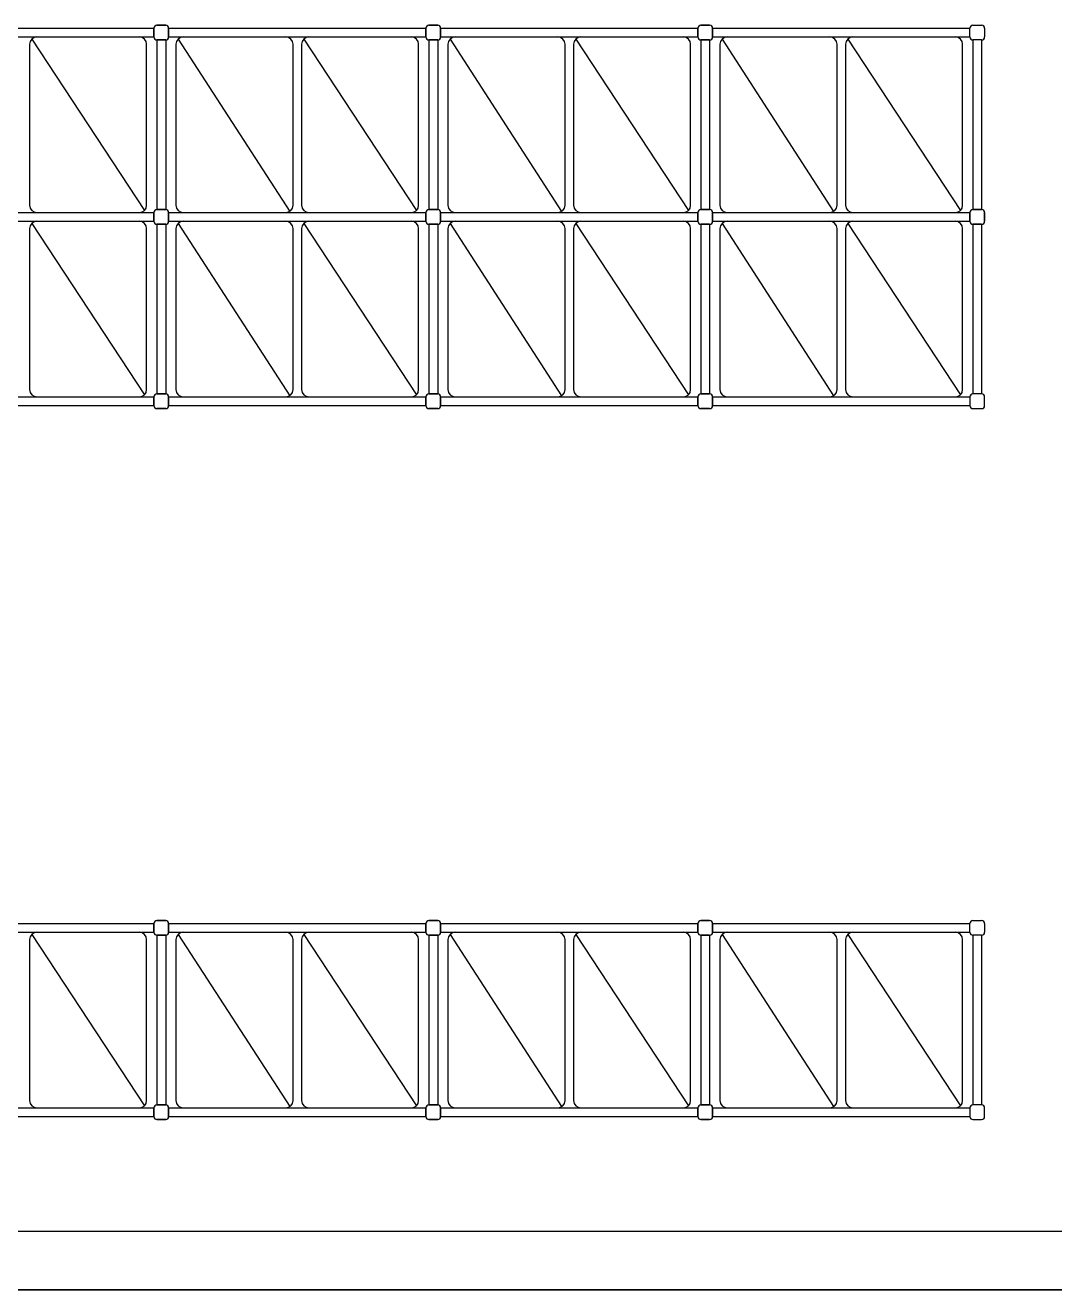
# Model space of a CAD drawing. Header units: millimetres. Extents: x 2385.3 to 2433.2, y 1897.2 to 1967.
# Drawn here: x 2406.17 to 2413.21, y 1897.24 to 1905.88 of the extents above; entities that cross this region are included whole.
import ezdxf

# ---------------------------------------------------------------- set-up
doc = ezdxf.new("R2010")
doc.units = ezdxf.units.MM
doc.linetypes.add('PLANTA1$0$CONTINUA', pattern=[0])

msp = doc.modelspace()

# ---------------------------------------------------------------- linework, layer by layer
at = {"color": 251, "true_color": 0x646464}
for p, q in [((2405.2934, 1905.8632, 0), (2407.0517, 1905.8632, 0)), ((2407.0517, 1905.8032, 0), (2407.0517, 1905.8632, 0)), ((2407.0517, 1905.8632, 0), (2407.0517, 1905.8032, 0)), ((2407.0717, 1905.8832, 0), (2407.1317, 1905.8832, 0)), ((2407.1317, 1905.8832, 0), (2407.0717, 1905.8832, 0)), ((2407.1517, 1905.8632, 0), (2407.1517, 1905.8032, 0)), ((2407.1517, 1905.8032, 0), (2407.1517, 1905.8632, 0)), ((2407.1517, 1905.8632, 0), (2408.91, 1905.8632, 0)), ((2408.91, 1905.8032, 0), (2408.91, 1905.8632, 0)), ((2408.91, 1905.8632, 0), (2408.91, 1905.8032, 0)), ((2408.93, 1905.8832, 0), (2408.99, 1905.8832, 0)), ((2408.99, 1905.8832, 0), (2408.93, 1905.8832, 0)), ((2409.01, 1905.8632, 0), (2409.01, 1905.8032, 0)), ((2409.01, 1905.8032, 0), (2409.01, 1905.8632, 0)), ((2409.01, 1905.8632, 0), (2410.7684, 1905.8632, 0)), ((2410.7684, 1905.8032, 0), (2410.7684, 1905.8632, 0)), ((2410.7684, 1905.8632, 0), (2410.7684, 1905.8032, 0)), ((2410.7884, 1905.8832, 0), (2410.8484, 1905.8832, 0)), ((2410.8484, 1905.8832, 0), (2410.7884, 1905.8832, 0)), ((2410.8684, 1905.8632, 0), (2410.8684, 1905.8032, 0)), ((2410.8684, 1905.8032, 0), (2410.8684, 1905.8632, 0)), ((2410.8684, 1905.8632, 0), (2412.6267, 1905.8632, 0)), ((2412.6267, 1905.8032, 0), (2412.6267, 1905.8632, 0)), ((2412.6467, 1905.8832, 0), (2412.7067, 1905.8832, 0)), ((2412.7267, 1905.8632, 0), (2412.7267, 1905.8032, 0)), ((2405.2934, 1905.8032, 0), (2407.0517, 1905.8032, 0)), ((2406.2017, 1905.7532, 0), (2406.2017, 1904.6532, 0)), ((2406.2164, 1905.7885, 0), (2406.9871, 1904.6178, 0)), ((2406.2517, 1905.8032, 0), (2406.9517, 1905.8032, 0)), ((2407.0017, 1904.6532, 0), (2407.0017, 1905.7532, 0)), ((2407.1317, 1905.7832, 0), (2407.0717, 1905.7832, 0)), ((2407.0717, 1905.7832, 0), (2407.0717, 1904.6232, 0)), ((2407.0717, 1905.7832, 0), (2407.1317, 1905.7832, 0)), ((2407.0717, 1905.7832, 0), (2407.0717, 1904.6232, 0)), ((2407.1317, 1905.7832, 0), (2407.1317, 1904.6232, 0)), ((2407.1317, 1905.7832, 0), (2407.1317, 1904.6232, 0)), ((2407.1517, 1905.8032, 0), (2408.91, 1905.8032, 0)), ((2407.2017, 1905.7532, 0), (2407.2017, 1904.6532, 0)), ((2407.2164, 1905.7885, 0), (2407.9789, 1904.6112, 0)), ((2407.2517, 1905.8032, 0), (2407.9517, 1905.8032, 0)), ((2408.0017, 1904.6532, 0), (2408.0017, 1905.7532, 0)), ((2408.06, 1905.7532, 0), (2408.06, 1904.6532, 0)), ((2408.0747, 1905.7885, 0), (2408.8454, 1904.6178, 0)), ((2408.11, 1905.8032, 0), (2408.81, 1905.8032, 0)), ((2408.86, 1904.6532, 0), (2408.86, 1905.7532, 0)), ((2408.99, 1905.7832, 0), (2408.93, 1905.7832, 0)), ((2408.93, 1905.7832, 0), (2408.93, 1904.6232, 0)), ((2408.93, 1905.7832, 0), (2408.99, 1905.7832, 0)), ((2408.93, 1905.7832, 0), (2408.93, 1904.6232, 0)), ((2408.99, 1905.7832, 0), (2408.99, 1904.6232, 0)), ((2408.99, 1905.7832, 0), (2408.99, 1904.6232, 0)), ((2409.01, 1905.8032, 0), (2410.7684, 1905.8032, 0)), ((2409.06, 1905.7532, 0), (2409.06, 1904.6532, 0)), ((2409.0747, 1905.7885, 0), (2409.8372, 1904.6112, 0)), ((2409.11, 1905.8032, 0), (2409.81, 1905.8032, 0)), ((2409.86, 1904.6532, 0), (2409.86, 1905.7532, 0)), ((2409.9184, 1905.7532, 0), (2409.9184, 1904.6532, 0)), ((2409.933, 1905.7885, 0), (2410.7037, 1904.6178, 0)), ((2409.9684, 1905.8032, 0), (2410.6684, 1905.8032, 0)), ((2410.7184, 1904.6532, 0), (2410.7184, 1905.7532, 0)), ((2410.8484, 1905.7832, 0), (2410.7884, 1905.7832, 0)), ((2410.7884, 1905.7832, 0), (2410.7884, 1904.6232, 0)), ((2410.7884, 1905.7832, 0), (2410.8484, 1905.7832, 0)), ((2410.7884, 1905.7832, 0), (2410.7884, 1904.6232, 0)), ((2410.8484, 1905.7832, 0), (2410.8484, 1904.6232, 0)), ((2410.8484, 1905.7832, 0), (2410.8484, 1904.6232, 0)), ((2410.8684, 1905.8032, 0), (2412.6267, 1905.8032, 0)), ((2410.9184, 1905.7532, 0), (2410.9184, 1904.6532, 0)), ((2410.933, 1905.7885, 0), (2411.6955, 1904.6112, 0)), ((2410.9684, 1905.8032, 0), (2411.6684, 1905.8032, 0)), ((2411.7184, 1904.6532, 0), (2411.7184, 1905.7532, 0)), ((2411.7767, 1905.7532, 0), (2411.7767, 1904.6532, 0)), ((2411.7913, 1905.7885, 0), (2412.562, 1904.6178, 0)), ((2411.8267, 1905.8032, 0), (2412.5267, 1905.8032, 0)), ((2412.5767, 1904.6532, 0), (2412.5767, 1905.7532, 0)), ((2412.7067, 1905.7832, 0), (2412.6467, 1905.7832, 0)), ((2412.6467, 1905.7832, 0), (2412.6467, 1904.6232, 0)), ((2412.7067, 1905.7832, 0), (2412.7067, 1904.6232, 0)), ((2405.2934, 1904.6032, 0), (2407.0517, 1904.6032, 0)), ((2405.2934, 1904.6032, 0), (2407.0517, 1904.6032, 0)), ((2405.2934, 1904.5432, 0), (2407.0517, 1904.5432, 0)), ((2405.2934, 1904.5432, 0), (2407.0517, 1904.5432, 0)), ((2406.2517, 1904.6032, 0), (2406.9517, 1904.6032, 0)), ((2406.2517, 1904.5432, 0), (2406.9517, 1904.5432, 0)), ((2407.0517, 1904.5432, 0), (2407.0517, 1904.6032, 0)), ((2407.0517, 1904.6032, 0), (2407.0517, 1904.5432, 0)), ((2407.0517, 1904.6032, 0), (2407.0517, 1904.5432, 0)), ((2407.0517, 1904.5432, 0), (2407.0517, 1904.6032, 0)), ((2407.0717, 1904.6232, 0), (2407.1317, 1904.6232, 0)), ((2407.1317, 1904.6232, 0), (2407.0717, 1904.6232, 0)), ((2407.1317, 1904.6232, 0), (2407.0717, 1904.6232, 0)), ((2407.0717, 1904.6232, 0), (2407.1317, 1904.6232, 0)), ((2407.1517, 1904.6032, 0), (2407.1517, 1904.5432, 0)), ((2407.1517, 1904.5432, 0), (2407.1517, 1904.6032, 0)), ((2407.1517, 1904.6032, 0), (2408.91, 1904.6032, 0)), ((2407.1517, 1904.5432, 0), (2407.1517, 1904.6032, 0)), ((2407.1517, 1904.6032, 0), (2407.1517, 1904.5432, 0)), ((2407.1517, 1904.6032, 0), (2408.91, 1904.6032, 0)), ((2407.1517, 1904.5432, 0), (2408.91, 1904.5432, 0)), ((2407.1517, 1904.5432, 0), (2408.91, 1904.5432, 0)), ((2407.2517, 1904.6032, 0), (2407.9517, 1904.6032, 0)), ((2407.2517, 1904.5432, 0), (2407.9517, 1904.5432, 0)), ((2408.11, 1904.6032, 0), (2408.81, 1904.6032, 0)), ((2408.11, 1904.5432, 0), (2408.81, 1904.5432, 0)), ((2408.91, 1904.5432, 0), (2408.91, 1904.6032, 0)), ((2408.91, 1904.6032, 0), (2408.91, 1904.5432, 0)), ((2408.91, 1904.6032, 0), (2408.91, 1904.5432, 0)), ((2408.91, 1904.5432, 0), (2408.91, 1904.6032, 0)), ((2408.93, 1904.6232, 0), (2408.99, 1904.6232, 0)), ((2408.99, 1904.6232, 0), (2408.93, 1904.6232, 0)), ((2408.99, 1904.6232, 0), (2408.93, 1904.6232, 0)), ((2408.93, 1904.6232, 0), (2408.99, 1904.6232, 0)), ((2409.01, 1904.6032, 0), (2409.01, 1904.5432, 0)), ((2409.01, 1904.5432, 0), (2409.01, 1904.6032, 0)), ((2409.01, 1904.6032, 0), (2410.7684, 1904.6032, 0)), ((2409.01, 1904.5432, 0), (2409.01, 1904.6032, 0)), ((2409.01, 1904.6032, 0), (2409.01, 1904.5432, 0)), ((2409.01, 1904.6032, 0), (2410.7684, 1904.6032, 0)), ((2409.01, 1904.5432, 0), (2410.7684, 1904.5432, 0)), ((2409.01, 1904.5432, 0), (2410.7684, 1904.5432, 0)), ((2409.11, 1904.6032, 0), (2409.81, 1904.6032, 0)), ((2409.11, 1904.5432, 0), (2409.81, 1904.5432, 0)), ((2409.9684, 1904.6032, 0), (2410.6684, 1904.6032, 0)), ((2409.9684, 1904.5432, 0), (2410.6684, 1904.5432, 0)), ((2410.7684, 1904.5432, 0), (2410.7684, 1904.6032, 0)), ((2410.7684, 1904.6032, 0), (2410.7684, 1904.5432, 0)), ((2410.7684, 1904.6032, 0), (2410.7684, 1904.5432, 0)), ((2410.7684, 1904.5432, 0), (2410.7684, 1904.6032, 0)), ((2410.7884, 1904.6232, 0), (2410.8484, 1904.6232, 0)), ((2410.8484, 1904.6232, 0), (2410.7884, 1904.6232, 0)), ((2410.8484, 1904.6232, 0), (2410.7884, 1904.6232, 0)), ((2410.7884, 1904.6232, 0), (2410.8484, 1904.6232, 0)), ((2410.8684, 1904.6032, 0), (2410.8684, 1904.5432, 0)), ((2410.8684, 1904.5432, 0), (2410.8684, 1904.6032, 0)), ((2410.8684, 1904.6032, 0), (2412.6267, 1904.6032, 0)), ((2410.8684, 1904.5432, 0), (2410.8684, 1904.6032, 0)), ((2410.8684, 1904.6032, 0), (2410.8684, 1904.5432, 0)), ((2410.8684, 1904.6032, 0), (2412.6267, 1904.6032, 0)), ((2410.8684, 1904.5432, 0), (2412.6267, 1904.5432, 0)), ((2410.8684, 1904.5432, 0), (2412.6267, 1904.5432, 0)), ((2410.9684, 1904.6032, 0), (2411.6684, 1904.6032, 0)), ((2410.9684, 1904.5432, 0), (2411.6684, 1904.5432, 0)), ((2411.8267, 1904.6032, 0), (2412.5267, 1904.6032, 0)), ((2411.8267, 1904.5432, 0), (2412.5267, 1904.5432, 0)), ((2412.6267, 1904.5432, 0), (2412.6267, 1904.6032, 0)), ((2412.6267, 1904.6032, 0), (2412.6267, 1904.5432, 0)), ((2412.6467, 1904.6232, 0), (2412.7067, 1904.6232, 0)), ((2412.7067, 1904.6232, 0), (2412.6467, 1904.6232, 0)), ((2412.7267, 1904.6032, 0), (2412.7267, 1904.5432, 0)), ((2412.7267, 1904.5432, 0), (2412.7267, 1904.6032, 0)), ((2406.2017, 1904.4932, 0), (2406.2017, 1903.3932, 0)), ((2406.2164, 1904.5285, 0), (2406.9871, 1903.3578, 0)), ((2407.0017, 1903.3932, 0), (2407.0017, 1904.4932, 0)), ((2407.1317, 1904.5232, 0), (2407.0717, 1904.5232, 0)), ((2407.0717, 1904.5232, 0), (2407.0717, 1903.3632, 0)), ((2407.0717, 1904.5232, 0), (2407.1317, 1904.5232, 0)), ((2407.0717, 1904.5232, 0), (2407.0717, 1903.3632, 0)), ((2407.0717, 1904.5232, 0), (2407.1317, 1904.5232, 0)), ((2407.1317, 1904.5232, 0), (2407.0717, 1904.5232, 0)), ((2407.1317, 1904.5232, 0), (2407.1317, 1903.3632, 0)), ((2407.1317, 1904.5232, 0), (2407.1317, 1903.3632, 0)), ((2407.2017, 1904.4932, 0), (2407.2017, 1903.3932, 0)), ((2407.2164, 1904.5285, 0), (2407.9789, 1903.3512, 0)), ((2408.0017, 1903.3932, 0), (2408.0017, 1904.4932, 0)), ((2408.06, 1904.4932, 0), (2408.06, 1903.3932, 0)), ((2408.0747, 1904.5285, 0), (2408.8454, 1903.3578, 0)), ((2408.86, 1903.3932, 0), (2408.86, 1904.4932, 0)), ((2408.99, 1904.5232, 0), (2408.93, 1904.5232, 0)), ((2408.93, 1904.5232, 0), (2408.93, 1903.3632, 0)), ((2408.93, 1904.5232, 0), (2408.99, 1904.5232, 0)), ((2408.93, 1904.5232, 0), (2408.93, 1903.3632, 0)), ((2408.93, 1904.5232, 0), (2408.99, 1904.5232, 0)), ((2408.99, 1904.5232, 0), (2408.93, 1904.5232, 0)), ((2408.99, 1904.5232, 0), (2408.99, 1903.3632, 0)), ((2408.99, 1904.5232, 0), (2408.99, 1903.3632, 0)), ((2409.06, 1904.4932, 0), (2409.06, 1903.3932, 0)), ((2409.0747, 1904.5285, 0), (2409.8372, 1903.3512, 0)), ((2409.86, 1903.3932, 0), (2409.86, 1904.4932, 0)), ((2409.9184, 1904.4932, 0), (2409.9184, 1903.3932, 0)), ((2409.933, 1904.5285, 0), (2410.7037, 1903.3578, 0)), ((2410.7184, 1903.3932, 0), (2410.7184, 1904.4932, 0)), ((2410.8484, 1904.5232, 0), (2410.7884, 1904.5232, 0)), ((2410.7884, 1904.5232, 0), (2410.7884, 1903.3632, 0)), ((2410.7884, 1904.5232, 0), (2410.8484, 1904.5232, 0)), ((2410.7884, 1904.5232, 0), (2410.7884, 1903.3632, 0)), ((2410.7884, 1904.5232, 0), (2410.8484, 1904.5232, 0)), ((2410.8484, 1904.5232, 0), (2410.7884, 1904.5232, 0)), ((2410.8484, 1904.5232, 0), (2410.8484, 1903.3632, 0)), ((2410.8484, 1904.5232, 0), (2410.8484, 1903.3632, 0)), ((2410.9184, 1904.4932, 0), (2410.9184, 1903.3932, 0)), ((2410.933, 1904.5285, 0), (2411.6955, 1903.3512, 0)), ((2411.7184, 1903.3932, 0), (2411.7184, 1904.4932, 0)), ((2411.7767, 1904.4932, 0), (2411.7767, 1903.3932, 0)), ((2411.7913, 1904.5285, 0), (2412.562, 1903.3578, 0)), ((2412.5767, 1903.3932, 0), (2412.5767, 1904.4932, 0)), ((2412.7067, 1904.5232, 0), (2412.6467, 1904.5232, 0)), ((2412.6467, 1904.5232, 0), (2412.6467, 1903.3632, 0)), ((2412.6467, 1904.5232, 0), (2412.7067, 1904.5232, 0)), ((2412.7067, 1904.5232, 0), (2412.7067, 1903.3632, 0)), ((2405.2934, 1903.3432, 0), (2407.0517, 1903.3432, 0)), ((2406.2517, 1903.3432, 0), (2406.9517, 1903.3432, 0)), ((2407.0517, 1903.3432, 0), (2407.0517, 1903.2832, 0)), ((2407.0517, 1903.2832, 0), (2407.0517, 1903.3432, 0)), ((2407.1317, 1903.3632, 0), (2407.0717, 1903.3632, 0)), ((2407.0717, 1903.3632, 0), (2407.1317, 1903.3632, 0)), ((2407.1517, 1903.2832, 0), (2407.1517, 1903.3432, 0)), ((2407.1517, 1903.3432, 0), (2407.1517, 1903.2832, 0)), ((2407.1517, 1903.3432, 0), (2408.91, 1903.3432, 0)), ((2407.2517, 1903.3432, 0), (2407.9517, 1903.3432, 0)), ((2408.11, 1903.3432, 0), (2408.81, 1903.3432, 0)), ((2408.91, 1903.3432, 0), (2408.91, 1903.2832, 0)), ((2408.91, 1903.2832, 0), (2408.91, 1903.3432, 0)), ((2408.99, 1903.3632, 0), (2408.93, 1903.3632, 0)), ((2408.93, 1903.3632, 0), (2408.99, 1903.3632, 0)), ((2409.01, 1903.2832, 0), (2409.01, 1903.3432, 0)), ((2409.01, 1903.3432, 0), (2409.01, 1903.2832, 0)), ((2409.01, 1903.3432, 0), (2410.7684, 1903.3432, 0)), ((2409.11, 1903.3432, 0), (2409.81, 1903.3432, 0)), ((2409.9684, 1903.3432, 0), (2410.6684, 1903.3432, 0)), ((2410.7684, 1903.3432, 0), (2410.7684, 1903.2832, 0)), ((2410.7684, 1903.2832, 0), (2410.7684, 1903.3432, 0)), ((2410.8484, 1903.3632, 0), (2410.7884, 1903.3632, 0)), ((2410.7884, 1903.3632, 0), (2410.8484, 1903.3632, 0)), ((2410.8684, 1903.2832, 0), (2410.8684, 1903.3432, 0)), ((2410.8684, 1903.3432, 0), (2410.8684, 1903.2832, 0)), ((2410.8684, 1903.3432, 0), (2412.6267, 1903.3432, 0)), ((2410.9684, 1903.3432, 0), (2411.6684, 1903.3432, 0)), ((2411.8267, 1903.3432, 0), (2412.5267, 1903.3432, 0)), ((2412.6267, 1903.3432, 0), (2412.6267, 1903.2832, 0)), ((2412.7067, 1903.3632, 0), (2412.6467, 1903.3632, 0)), ((2412.7267, 1903.2832, 0), (2412.7267, 1903.3432, 0)), ((2405.2934, 1903.2832, 0), (2407.0517, 1903.2832, 0)), ((2407.0717, 1903.2632, 0), (2407.1317, 1903.2632, 0)), ((2407.1317, 1903.2632, 0), (2407.0717, 1903.2632, 0)), ((2407.1517, 1903.2832, 0), (2408.91, 1903.2832, 0)), ((2408.93, 1903.2632, 0), (2408.99, 1903.2632, 0)), ((2408.99, 1903.2632, 0), (2408.93, 1903.2632, 0)), ((2409.01, 1903.2832, 0), (2410.7684, 1903.2832, 0)), ((2410.7884, 1903.2632, 0), (2410.8484, 1903.2632, 0)), ((2410.8484, 1903.2632, 0), (2410.7884, 1903.2632, 0)), ((2410.8684, 1903.2832, 0), (2412.6267, 1903.2832, 0)), ((2412.6467, 1903.2632, 0), (2412.7067, 1903.2632, 0)), ((2405.2934, 1899.7432, 0), (2407.0517, 1899.7432, 0)), ((2407.0517, 1899.6832, 0), (2407.0517, 1899.7432, 0)), ((2407.0517, 1899.7432, 0), (2407.0517, 1899.6832, 0)), ((2407.0717, 1899.7632, 0), (2407.1317, 1899.7632, 0)), ((2407.1317, 1899.7632, 0), (2407.0717, 1899.7632, 0)), ((2407.1517, 1899.7432, 0), (2407.1517, 1899.6832, 0)), ((2407.1517, 1899.6832, 0), (2407.1517, 1899.7432, 0)), ((2407.1517, 1899.7432, 0), (2408.91, 1899.7432, 0)), ((2408.91, 1899.6832, 0), (2408.91, 1899.7432, 0)), ((2408.91, 1899.7432, 0), (2408.91, 1899.6832, 0)), ((2408.93, 1899.7632, 0), (2408.99, 1899.7632, 0)), ((2408.99, 1899.7632, 0), (2408.93, 1899.7632, 0)), ((2409.01, 1899.7432, 0), (2409.01, 1899.6832, 0)), ((2409.01, 1899.6832, 0), (2409.01, 1899.7432, 0)), ((2409.01, 1899.7432, 0), (2410.7684, 1899.7432, 0)), ((2410.7684, 1899.6832, 0), (2410.7684, 1899.7432, 0)), ((2410.7684, 1899.7432, 0), (2410.7684, 1899.6832, 0)), ((2410.7884, 1899.7632, 0), (2410.8484, 1899.7632, 0)), ((2410.8484, 1899.7632, 0), (2410.7884, 1899.7632, 0)), ((2410.8684, 1899.7432, 0), (2410.8684, 1899.6832, 0)), ((2410.8684, 1899.6832, 0), (2410.8684, 1899.7432, 0)), ((2410.8684, 1899.7432, 0), (2412.6267, 1899.7432, 0)), ((2412.6267, 1899.6832, 0), (2412.6267, 1899.7432, 0)), ((2412.6467, 1899.7632, 0), (2412.7067, 1899.7632, 0)), ((2412.7267, 1899.7432, 0), (2412.7267, 1899.6832, 0)), ((2405.2934, 1899.6832, 0), (2407.0517, 1899.6832, 0)), ((2406.2017, 1899.6332, 0), (2406.2017, 1898.5332, 0)), ((2406.2164, 1899.6685, 0), (2406.9871, 1898.4978, 0)), ((2406.2517, 1899.6832, 0), (2406.9517, 1899.6832, 0)), ((2407.0017, 1898.5332, 0), (2407.0017, 1899.6332, 0)), ((2407.1317, 1899.6632, 0), (2407.0717, 1899.6632, 0)), ((2407.0717, 1899.6632, 0), (2407.0717, 1898.5032, 0)), ((2407.0717, 1899.6632, 0), (2407.1317, 1899.6632, 0)), ((2407.0717, 1899.6632, 0), (2407.0717, 1898.5032, 0)), ((2407.1317, 1899.6632, 0), (2407.1317, 1898.5032, 0)), ((2407.1317, 1899.6632, 0), (2407.1317, 1898.5032, 0)), ((2407.1517, 1899.6832, 0), (2408.91, 1899.6832, 0)), ((2407.2017, 1899.6332, 0), (2407.2017, 1898.5332, 0)), ((2407.2164, 1899.6685, 0), (2407.9789, 1898.4912, 0)), ((2407.2517, 1899.6832, 0), (2407.9517, 1899.6832, 0)), ((2408.0017, 1898.5332, 0), (2408.0017, 1899.6332, 0)), ((2408.06, 1899.6332, 0), (2408.06, 1898.5332, 0)), ((2408.0747, 1899.6685, 0), (2408.8454, 1898.4978, 0)), ((2408.11, 1899.6832, 0), (2408.81, 1899.6832, 0)), ((2408.86, 1898.5332, 0), (2408.86, 1899.6332, 0)), ((2408.99, 1899.6632, 0), (2408.93, 1899.6632, 0)), ((2408.93, 1899.6632, 0), (2408.93, 1898.5032, 0)), ((2408.93, 1899.6632, 0), (2408.99, 1899.6632, 0)), ((2408.93, 1899.6632, 0), (2408.93, 1898.5032, 0)), ((2408.99, 1899.6632, 0), (2408.99, 1898.5032, 0)), ((2408.99, 1899.6632, 0), (2408.99, 1898.5032, 0)), ((2409.01, 1899.6832, 0), (2410.7684, 1899.6832, 0)), ((2409.06, 1899.6332, 0), (2409.06, 1898.5332, 0)), ((2409.0747, 1899.6685, 0), (2409.8372, 1898.4912, 0)), ((2409.11, 1899.6832, 0), (2409.81, 1899.6832, 0)), ((2409.86, 1898.5332, 0), (2409.86, 1899.6332, 0)), ((2409.9184, 1899.6332, 0), (2409.9184, 1898.5332, 0)), ((2409.933, 1899.6685, 0), (2410.7037, 1898.4978, 0)), ((2409.9684, 1899.6832, 0), (2410.6684, 1899.6832, 0)), ((2410.7184, 1898.5332, 0), (2410.7184, 1899.6332, 0)), ((2410.8484, 1899.6632, 0), (2410.7884, 1899.6632, 0)), ((2410.7884, 1899.6632, 0), (2410.7884, 1898.5032, 0)), ((2410.7884, 1899.6632, 0), (2410.8484, 1899.6632, 0)), ((2410.7884, 1899.6632, 0), (2410.7884, 1898.5032, 0)), ((2410.8484, 1899.6632, 0), (2410.8484, 1898.5032, 0)), ((2410.8484, 1899.6632, 0), (2410.8484, 1898.5032, 0)), ((2410.8684, 1899.6832, 0), (2412.6267, 1899.6832, 0)), ((2410.9184, 1899.6332, 0), (2410.9184, 1898.5332, 0)), ((2410.933, 1899.6685, 0), (2411.6955, 1898.4912, 0)), ((2410.9684, 1899.6832, 0), (2411.6684, 1899.6832, 0)), ((2411.7184, 1898.5332, 0), (2411.7184, 1899.6332, 0)), ((2411.7767, 1899.6332, 0), (2411.7767, 1898.5332, 0)), ((2411.7913, 1899.6685, 0), (2412.562, 1898.4978, 0)), ((2411.8267, 1899.6832, 0), (2412.5267, 1899.6832, 0)), ((2412.5767, 1898.5332, 0), (2412.5767, 1899.6332, 0)), ((2412.7067, 1899.6632, 0), (2412.6467, 1899.6632, 0)), ((2412.6467, 1899.6632, 0), (2412.6467, 1898.5032, 0)), ((2412.7067, 1899.6632, 0), (2412.7067, 1898.5032, 0)), ((2407.1317, 1898.5032, 0), (2407.0717, 1898.5032, 0)), ((2407.0717, 1898.5032, 0), (2407.1317, 1898.5032, 0)), ((2408.99, 1898.5032, 0), (2408.93, 1898.5032, 0)), ((2408.93, 1898.5032, 0), (2408.99, 1898.5032, 0)), ((2410.8484, 1898.5032, 0), (2410.7884, 1898.5032, 0)), ((2410.7884, 1898.5032, 0), (2410.8484, 1898.5032, 0)), ((2412.7067, 1898.5032, 0), (2412.6467, 1898.5032, 0)), ((2405.2934, 1898.4832, 0), (2407.0517, 1898.4832, 0)), ((2405.2934, 1898.4232, 0), (2407.0517, 1898.4232, 0)), ((2406.2517, 1898.4832, 0), (2406.9517, 1898.4832, 0)), ((2407.0517, 1898.4832, 0), (2407.0517, 1898.4232, 0)), ((2407.0517, 1898.4232, 0), (2407.0517, 1898.4832, 0)), ((2407.1517, 1898.4232, 0), (2407.1517, 1898.4832, 0)), ((2407.1517, 1898.4832, 0), (2407.1517, 1898.4232, 0)), ((2407.1517, 1898.4832, 0), (2408.91, 1898.4832, 0)), ((2407.1517, 1898.4232, 0), (2408.91, 1898.4232, 0)), ((2407.2517, 1898.4832, 0), (2407.9517, 1898.4832, 0)), ((2408.11, 1898.4832, 0), (2408.81, 1898.4832, 0)), ((2408.91, 1898.4832, 0), (2408.91, 1898.4232, 0)), ((2408.91, 1898.4232, 0), (2408.91, 1898.4832, 0)), ((2409.01, 1898.4232, 0), (2409.01, 1898.4832, 0)), ((2409.01, 1898.4832, 0), (2409.01, 1898.4232, 0)), ((2409.01, 1898.4832, 0), (2410.7684, 1898.4832, 0)), ((2409.01, 1898.4232, 0), (2410.7684, 1898.4232, 0)), ((2409.11, 1898.4832, 0), (2409.81, 1898.4832, 0)), ((2409.9684, 1898.4832, 0), (2410.6684, 1898.4832, 0)), ((2410.7684, 1898.4832, 0), (2410.7684, 1898.4232, 0)), ((2410.7684, 1898.4232, 0), (2410.7684, 1898.4832, 0)), ((2410.8684, 1898.4232, 0), (2410.8684, 1898.4832, 0)), ((2410.8684, 1898.4832, 0), (2410.8684, 1898.4232, 0)), ((2410.8684, 1898.4832, 0), (2412.6267, 1898.4832, 0)), ((2410.8684, 1898.4232, 0), (2412.6267, 1898.4232, 0)), ((2410.9684, 1898.4832, 0), (2411.6684, 1898.4832, 0)), ((2411.8267, 1898.4832, 0), (2412.5267, 1898.4832, 0)), ((2412.6267, 1898.4832, 0), (2412.6267, 1898.4232, 0)), ((2412.7267, 1898.4232, 0), (2412.7267, 1898.4832, 0)), ((2407.0717, 1898.4032, 0), (2407.1317, 1898.4032, 0)), ((2407.1317, 1898.4032, 0), (2407.0717, 1898.4032, 0)), ((2408.93, 1898.4032, 0), (2408.99, 1898.4032, 0)), ((2408.99, 1898.4032, 0), (2408.93, 1898.4032, 0)), ((2410.7884, 1898.4032, 0), (2410.8484, 1898.4032, 0)), ((2410.8484, 1898.4032, 0), (2410.7884, 1898.4032, 0)), ((2412.6467, 1898.4032, 0), (2412.7067, 1898.4032, 0))]:
    msp.add_line(p, q, dxfattribs=at)
at = {"linetype": 'PLANTA1$0$CONTINUA'}
for p, q in [((2405.9151, 1897.6399, 0), (2409.5051, 1897.6399, 0)), ((2409.5051, 1897.6399, 0), (2414.0501, 1897.6399, 0))]:
    msp.add_line(p, q, dxfattribs=at)
for p, q in [((2385.9606, 1897.2399), (2433.2487, 1897.24)), ((2414.0501, 1897.2399, 0), (2404.9856, 1897.2399, 0))]:
    msp.add_line(p, q)
at = {"color": 251, "true_color": 0x646464}
for centre, radius, start, end in [((2407.0717, 1905.8632, 0), 0.02, 90, 180), ((2407.0717, 1905.8632, 0), 0.02, 90, 180), ((2407.1317, 1905.8632, 0), 0.02, 360, 90), ((2407.1317, 1905.8632, 0), 0.02, 0, 90), ((2408.93, 1905.8632, 0), 0.02, 90, 180), ((2408.93, 1905.8632, 0), 0.02, 90, 180), ((2408.99, 1905.8632, 0), 0.02, 360, 90), ((2408.99, 1905.8632, 0), 0.02, 0, 90), ((2410.7884, 1905.8632, 0), 0.02, 90, 180), ((2410.7884, 1905.8632, 0), 0.02, 90, 180), ((2410.8484, 1905.8632, 0), 0.02, 360, 90), ((2410.8484, 1905.8632, 0), 0.02, 0, 90), ((2412.6467, 1905.8632, 0), 0.02, 90, 180), ((2412.7067, 1905.8632, 0), 0.02, 360, 90), ((2406.2517, 1905.7532, 0), 0.05, 90, 180), ((2406.9517, 1905.7532, 0), 0.05, 0, 90), ((2407.0717, 1905.8032, 0), 0.02, 180, 270), ((2407.0717, 1905.8032, 0), 0.02, 180, 270), ((2407.1317, 1905.8032, 0), 0.02, 270, 360), ((2407.1317, 1905.8032, 0), 0.02, 270, 0), ((2407.2517, 1905.7532, 0), 0.05, 90, 180), ((2407.9517, 1905.7532, 0), 0.05, 0, 90), ((2408.11, 1905.7532, 0), 0.05, 90, 180), ((2408.81, 1905.7532, 0), 0.05, 0, 90), ((2408.93, 1905.8032, 0), 0.02, 180, 270), ((2408.93, 1905.8032, 0), 0.02, 180, 270), ((2408.99, 1905.8032, 0), 0.02, 270, 360), ((2408.99, 1905.8032, 0), 0.02, 270, 0), ((2409.11, 1905.7532, 0), 0.05, 90, 180), ((2409.81, 1905.7532, 0), 0.05, 0, 90), ((2409.9684, 1905.7532, 0), 0.05, 90, 180), ((2410.6684, 1905.7532, 0), 0.05, 0, 90), ((2410.7884, 1905.8032, 0), 0.02, 180, 270), ((2410.7884, 1905.8032, 0), 0.02, 180, 270), ((2410.8484, 1905.8032, 0), 0.02, 270, 360), ((2410.8484, 1905.8032, 0), 0.02, 270, 0), ((2410.9684, 1905.7532, 0), 0.05, 90, 180), ((2411.6684, 1905.7532, 0), 0.05, 0, 90), ((2411.8267, 1905.7532, 0), 0.05, 90, 180), ((2412.5267, 1905.7532, 0), 0.05, 0, 90), ((2412.6467, 1905.8032, 0), 0.02, 180, 270), ((2412.7067, 1905.8032, 0), 0.02, 270, 360), ((2406.2517, 1904.6532, 0), 0.05, 180, 270), ((2406.9517, 1904.6532, 0), 0.05, 270, 0), ((2407.2517, 1904.6532, 0), 0.05, 180, 270), ((2407.9517, 1904.6532, 0), 0.05, 270, 0), ((2408.11, 1904.6532, 0), 0.05, 180, 270), ((2408.81, 1904.6532, 0), 0.05, 270, 0), ((2409.11, 1904.6532, 0), 0.05, 180, 270), ((2409.81, 1904.6532, 0), 0.05, 270, 0), ((2409.9684, 1904.6532, 0), 0.05, 180, 270), ((2410.6684, 1904.6532, 0), 0.05, 270, 0), ((2410.9684, 1904.6532, 0), 0.05, 180, 270), ((2411.6684, 1904.6532, 0), 0.05, 270, 0), ((2411.8267, 1904.6532, 0), 0.05, 180, 270), ((2412.5267, 1904.6532, 0), 0.05, 270, 0), ((2406.2517, 1904.4932, 0), 0.05, 90, 180), ((2406.9517, 1904.4932, 0), 0.05, 0, 90), ((2407.0717, 1904.6032, 0), 0.02, 90, 180), ((2407.0717, 1904.6032, 0), 0.02, 90, 180), ((2407.0717, 1904.6032, 0), 0.02, 90, 180), ((2407.0717, 1904.6032, 0), 0.02, 90, 180), ((2407.0717, 1904.5432, 0), 0.02, 180, 270), ((2407.0717, 1904.5432, 0), 0.02, 180, 270), ((2407.0717, 1904.5432, 0), 0.02, 180, 270), ((2407.0717, 1904.5432, 0), 0.02, 180, 270), ((2407.1317, 1904.6032, 0), 0.02, 360, 90), ((2407.1317, 1904.6032, 0), 0.02, 0, 90), ((2407.1317, 1904.6032, 0), 0.02, 0, 90), ((2407.1317, 1904.6032, 0), 0.02, 0, 90), ((2407.1317, 1904.5432, 0), 0.02, 270, 360), ((2407.1317, 1904.5432, 0), 0.02, 270, 0), ((2407.1317, 1904.5432, 0), 0.02, 270, 0), ((2407.1317, 1904.5432, 0), 0.02, 270, 0), ((2407.2517, 1904.4932, 0), 0.05, 90, 180), ((2407.9517, 1904.4932, 0), 0.05, 0, 90), ((2408.11, 1904.4932, 0), 0.05, 90, 180), ((2408.81, 1904.4932, 0), 0.05, 0, 90), ((2408.93, 1904.6032, 0), 0.02, 90, 180), ((2408.93, 1904.6032, 0), 0.02, 90, 180), ((2408.93, 1904.6032, 0), 0.02, 90, 180), ((2408.93, 1904.6032, 0), 0.02, 90, 180), ((2408.93, 1904.5432, 0), 0.02, 180, 270), ((2408.93, 1904.5432, 0), 0.02, 180, 270), ((2408.93, 1904.5432, 0), 0.02, 180, 270), ((2408.93, 1904.5432, 0), 0.02, 180, 270), ((2408.99, 1904.6032, 0), 0.02, 360, 90), ((2408.99, 1904.6032, 0), 0.02, 0, 90), ((2408.99, 1904.6032, 0), 0.02, 0, 90), ((2408.99, 1904.6032, 0), 0.02, 0, 90), ((2408.99, 1904.5432, 0), 0.02, 270, 360), ((2408.99, 1904.5432, 0), 0.02, 270, 0), ((2408.99, 1904.5432, 0), 0.02, 270, 0), ((2408.99, 1904.5432, 0), 0.02, 270, 0), ((2409.11, 1904.4932, 0), 0.05, 90, 180), ((2409.81, 1904.4932, 0), 0.05, 0, 90), ((2409.9684, 1904.4932, 0), 0.05, 90, 180), ((2410.6684, 1904.4932, 0), 0.05, 0, 90), ((2410.7884, 1904.6032, 0), 0.02, 90, 180), ((2410.7884, 1904.6032, 0), 0.02, 90, 180), ((2410.7884, 1904.6032, 0), 0.02, 90, 180), ((2410.7884, 1904.6032, 0), 0.02, 90, 180), ((2410.7884, 1904.5432, 0), 0.02, 180, 270), ((2410.7884, 1904.5432, 0), 0.02, 180, 270), ((2410.7884, 1904.5432, 0), 0.02, 180, 270), ((2410.7884, 1904.5432, 0), 0.02, 180, 270), ((2410.8484, 1904.6032, 0), 0.02, 360, 90), ((2410.8484, 1904.6032, 0), 0.02, 0, 90), ((2410.8484, 1904.6032, 0), 0.02, 0, 90), ((2410.8484, 1904.6032, 0), 0.02, 0, 90), ((2410.8484, 1904.5432, 0), 0.02, 270, 360), ((2410.8484, 1904.5432, 0), 0.02, 270, 0), ((2410.8484, 1904.5432, 0), 0.02, 270, 0), ((2410.8484, 1904.5432, 0), 0.02, 270, 0), ((2410.9684, 1904.4932, 0), 0.05, 90, 180), ((2411.6684, 1904.4932, 0), 0.05, 0, 90), ((2411.8267, 1904.4932, 0), 0.05, 90, 180), ((2412.5267, 1904.4932, 0), 0.05, 0, 90), ((2412.6467, 1904.6032, 0), 0.02, 90, 180), ((2412.6467, 1904.6032, 0), 0.02, 90, 180), ((2412.6467, 1904.5432, 0), 0.02, 180, 270), ((2412.6467, 1904.5432, 0), 0.02, 180, 270), ((2412.7067, 1904.6032, 0), 0.02, 360, 90), ((2412.7067, 1904.6032, 0), 0.02, 0, 90), ((2412.7067, 1904.5432, 0), 0.02, 270, 360), ((2412.7067, 1904.5432, 0), 0.02, 270, 0), ((2406.2517, 1903.3932, 0), 0.05, 180, 270), ((2406.9517, 1903.3932, 0), 0.05, 270, 0), ((2407.0717, 1903.3432, 0), 0.02, 90, 180), ((2407.0717, 1903.3432, 0), 0.02, 90, 180), ((2407.1317, 1903.3432, 0), 0.02, 0, 90), ((2407.1317, 1903.3432, 0), 0.02, 0, 90), ((2407.2517, 1903.3932, 0), 0.05, 180, 270), ((2407.9517, 1903.3932, 0), 0.05, 270, 0), ((2408.11, 1903.3932, 0), 0.05, 180, 270), ((2408.81, 1903.3932, 0), 0.05, 270, 0), ((2408.93, 1903.3432, 0), 0.02, 90, 180), ((2408.93, 1903.3432, 0), 0.02, 90, 180), ((2408.99, 1903.3432, 0), 0.02, 0, 90), ((2408.99, 1903.3432, 0), 0.02, 0, 90), ((2409.11, 1903.3932, 0), 0.05, 180, 270), ((2409.81, 1903.3932, 0), 0.05, 270, 0), ((2409.9684, 1903.3932, 0), 0.05, 180, 270), ((2410.6684, 1903.3932, 0), 0.05, 270, 0), ((2410.7884, 1903.3432, 0), 0.02, 90, 180), ((2410.7884, 1903.3432, 0), 0.02, 90, 180), ((2410.8484, 1903.3432, 0), 0.02, 0, 90), ((2410.8484, 1903.3432, 0), 0.02, 0, 90), ((2410.9684, 1903.3932, 0), 0.05, 180, 270), ((2411.6684, 1903.3932, 0), 0.05, 270, 0), ((2411.8267, 1903.3932, 0), 0.05, 180, 270), ((2412.5267, 1903.3932, 0), 0.05, 270, 0), ((2412.6467, 1903.3432, 0), 0.02, 90, 180), ((2412.7067, 1903.3432, 0), 0.02, 0, 90), ((2407.0717, 1903.2832, 0), 0.02, 180, 270), ((2407.0717, 1903.2832, 0), 0.02, 180, 270), ((2407.1317, 1903.2832, 0), 0.02, 270, 0), ((2407.1317, 1903.2832, 0), 0.02, 270, 0), ((2408.93, 1903.2832, 0), 0.02, 180, 270), ((2408.93, 1903.2832, 0), 0.02, 180, 270), ((2408.99, 1903.2832, 0), 0.02, 270, 0), ((2408.99, 1903.2832, 0), 0.02, 270, 0), ((2410.7884, 1903.2832, 0), 0.02, 180, 270), ((2410.7884, 1903.2832, 0), 0.02, 180, 270), ((2410.8484, 1903.2832, 0), 0.02, 270, 0), ((2410.8484, 1903.2832, 0), 0.02, 270, 0), ((2412.6467, 1903.2832, 0), 0.02, 180, 270), ((2412.7067, 1903.2832, 0), 0.02, 270, 0), ((2407.0717, 1899.7432, 0), 0.02, 90, 180), ((2407.0717, 1899.7432, 0), 0.02, 90, 180), ((2407.1317, 1899.7432, 0), 0.02, 360, 90), ((2407.1317, 1899.7432, 0), 0.02, 0, 90), ((2408.93, 1899.7432, 0), 0.02, 90, 180), ((2408.93, 1899.7432, 0), 0.02, 90, 180), ((2408.99, 1899.7432, 0), 0.02, 360, 90), ((2408.99, 1899.7432, 0), 0.02, 0, 90), ((2410.7884, 1899.7432, 0), 0.02, 90, 180), ((2410.7884, 1899.7432, 0), 0.02, 90, 180), ((2410.8484, 1899.7432, 0), 0.02, 360, 90), ((2410.8484, 1899.7432, 0), 0.02, 0, 90), ((2412.6467, 1899.7432, 0), 0.02, 90, 180), ((2412.7067, 1899.7432, 0), 0.02, 360, 90), ((2406.2517, 1899.6332, 0), 0.05, 90, 180), ((2406.9517, 1899.6332, 0), 0.05, 0, 90), ((2407.0717, 1899.6832, 0), 0.02, 180, 270), ((2407.0717, 1899.6832, 0), 0.02, 180, 270), ((2407.1317, 1899.6832, 0), 0.02, 270, 360), ((2407.1317, 1899.6832, 0), 0.02, 270, 0), ((2407.2517, 1899.6332, 0), 0.05, 90, 180), ((2407.9517, 1899.6332, 0), 0.05, 0, 90), ((2408.11, 1899.6332, 0), 0.05, 90, 180), ((2408.81, 1899.6332, 0), 0.05, 0, 90), ((2408.93, 1899.6832, 0), 0.02, 180, 270), ((2408.93, 1899.6832, 0), 0.02, 180, 270), ((2408.99, 1899.6832, 0), 0.02, 270, 360), ((2408.99, 1899.6832, 0), 0.02, 270, 0), ((2409.11, 1899.6332, 0), 0.05, 90, 180), ((2409.81, 1899.6332, 0), 0.05, 0, 90), ((2409.9684, 1899.6332, 0), 0.05, 90, 180), ((2410.6684, 1899.6332, 0), 0.05, 0, 90), ((2410.7884, 1899.6832, 0), 0.02, 180, 270), ((2410.7884, 1899.6832, 0), 0.02, 180, 270), ((2410.8484, 1899.6832, 0), 0.02, 270, 360), ((2410.8484, 1899.6832, 0), 0.02, 270, 0), ((2410.9684, 1899.6332, 0), 0.05, 90, 180), ((2411.6684, 1899.6332, 0), 0.05, 0, 90), ((2411.8267, 1899.6332, 0), 0.05, 90, 180), ((2412.5267, 1899.6332, 0), 0.05, 0, 90), ((2412.6467, 1899.6832, 0), 0.02, 180, 270), ((2412.7067, 1899.6832, 0), 0.02, 270, 360), ((2406.2517, 1898.5332, 0), 0.05, 180, 270), ((2406.9517, 1898.5332, 0), 0.05, 270, 0), ((2407.0717, 1898.4832, 0), 0.02, 90, 180), ((2407.0717, 1898.4832, 0), 0.02, 90, 180), ((2407.1317, 1898.4832, 0), 0.02, 0, 90), ((2407.1317, 1898.4832, 0), 0.02, 0, 90), ((2407.2517, 1898.5332, 0), 0.05, 180, 270), ((2407.9517, 1898.5332, 0), 0.05, 270, 0), ((2408.11, 1898.5332, 0), 0.05, 180, 270), ((2408.81, 1898.5332, 0), 0.05, 270, 0), ((2408.93, 1898.4832, 0), 0.02, 90, 180), ((2408.93, 1898.4832, 0), 0.02, 90, 180), ((2408.99, 1898.4832, 0), 0.02, 0, 90), ((2408.99, 1898.4832, 0), 0.02, 0, 90), ((2409.11, 1898.5332, 0), 0.05, 180, 270), ((2409.81, 1898.5332, 0), 0.05, 270, 0), ((2409.9684, 1898.5332, 0), 0.05, 180, 270), ((2410.6684, 1898.5332, 0), 0.05, 270, 0), ((2410.7884, 1898.4832, 0), 0.02, 90, 180), ((2410.7884, 1898.4832, 0), 0.02, 90, 180), ((2410.8484, 1898.4832, 0), 0.02, 0, 90), ((2410.8484, 1898.4832, 0), 0.02, 0, 90), ((2410.9684, 1898.5332, 0), 0.05, 180, 270), ((2411.6684, 1898.5332, 0), 0.05, 270, 0), ((2411.8267, 1898.5332, 0), 0.05, 180, 270), ((2412.5267, 1898.5332, 0), 0.05, 270, 0), ((2412.6467, 1898.4832, 0), 0.02, 90, 180), ((2412.7067, 1898.4832, 0), 0.02, 0, 90), ((2407.0717, 1898.4232, 0), 0.02, 180, 270), ((2407.0717, 1898.4232, 0), 0.02, 180, 270), ((2407.1317, 1898.4232, 0), 0.02, 270, 0), ((2407.1317, 1898.4232, 0), 0.02, 270, 0), ((2408.93, 1898.4232, 0), 0.02, 180, 270), ((2408.93, 1898.4232, 0), 0.02, 180, 270), ((2408.99, 1898.4232, 0), 0.02, 270, 0), ((2408.99, 1898.4232, 0), 0.02, 270, 0), ((2410.7884, 1898.4232, 0), 0.02, 180, 270), ((2410.7884, 1898.4232, 0), 0.02, 180, 270), ((2410.8484, 1898.4232, 0), 0.02, 270, 0), ((2410.8484, 1898.4232, 0), 0.02, 270, 0), ((2412.6467, 1898.4232, 0), 0.02, 180, 270), ((2412.7067, 1898.4232, 0), 0.02, 270, 0)]:
    msp.add_arc(centre, radius, start, end, dxfattribs=at)

doc.saveas('drawing.dxf')
